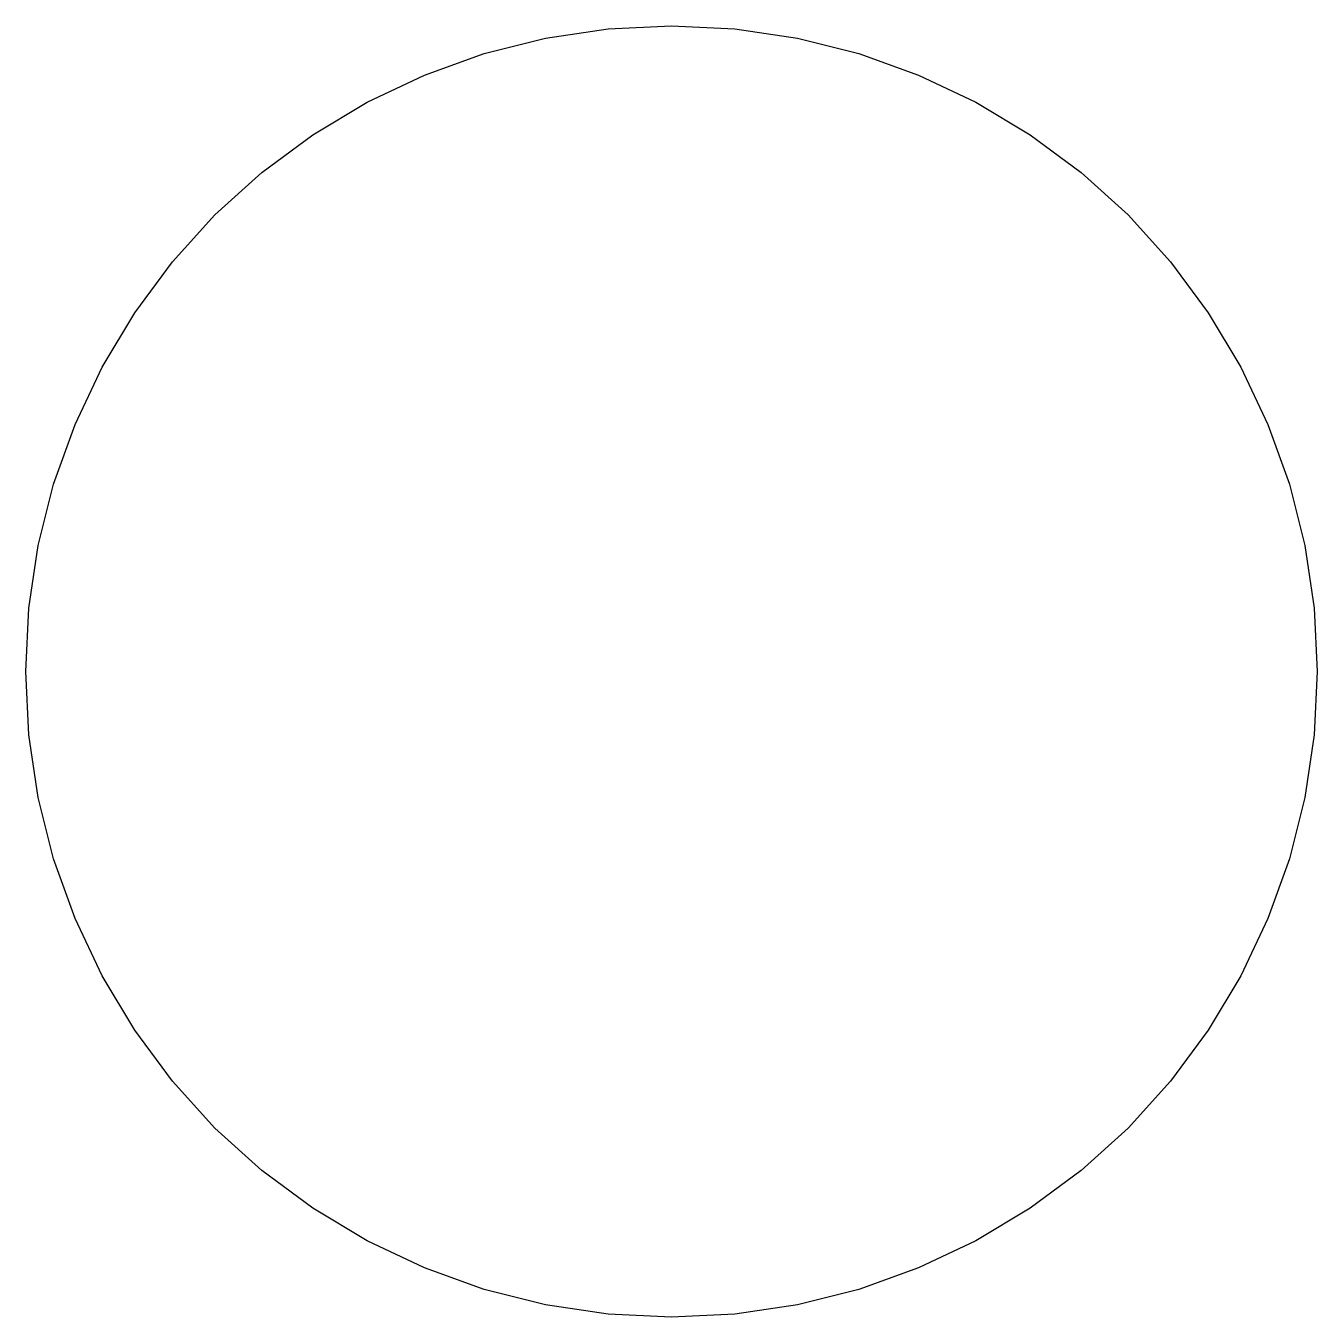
# Model space of a CAD drawing. Extents: x -5 to 5, y -5 to 5.
import ezdxf

# ---------------------------------------------------------------- set-up
doc = ezdxf.new("R2010")
doc.units = 0
doc.layers.add('L0D0_0', color=1, linetype='CONTINUOUS')

msp = doc.modelspace()

# ---------------------------------------------------------------- linework, layer by layer
at = {"layer": 'L0D0_0'}
msp.add_lwpolyline([(0, -5), (-0.49, -4.976), (-0.975, -4.904), (-1.451, -4.785), (-1.913, -4.619), (-2.357, -4.41), (-2.778, -4.157), (-3.172, -3.865), (-3.536, -3.536), (-3.865, -3.172), (-4.157, -2.778), (-4.41, -2.357), (-4.619, -1.913), (-4.785, -1.451), (-4.904, -0.975), (-4.976, -0.49), (-5, 0), (-4.976, 0.49), (-4.904, 0.975), (-4.785, 1.451), (-4.619, 1.913), (-4.41, 2.357), (-4.157, 2.778), (-3.865, 3.172), (-3.536, 3.536), (-3.172, 3.865), (-2.778, 4.157), (-2.357, 4.41), (-1.913, 4.619), (-1.451, 4.785), (-0.975, 4.904), (-0.49, 4.976), (0, 5), (0.49, 4.976), (0.975, 4.904), (1.451, 4.785), (1.913, 4.619), (2.357, 4.41), (2.778, 4.157), (3.172, 3.865), (3.536, 3.536), (3.865, 3.172), (4.157, 2.778), (4.41, 2.357), (4.619, 1.913), (4.785, 1.451), (4.904, 0.975), (4.976, 0.49), (5, 0), (4.976, -0.49), (4.904, -0.975), (4.785, -1.451), (4.619, -1.913), (4.41, -2.357), (4.157, -2.778), (3.865, -3.172), (3.536, -3.536), (3.172, -3.865), (2.778, -4.157), (2.357, -4.41), (1.913, -4.619), (1.451, -4.785), (0.975, -4.904), (0.49, -4.976)], close=True, dxfattribs=at)

doc.saveas('drawing.dxf')
